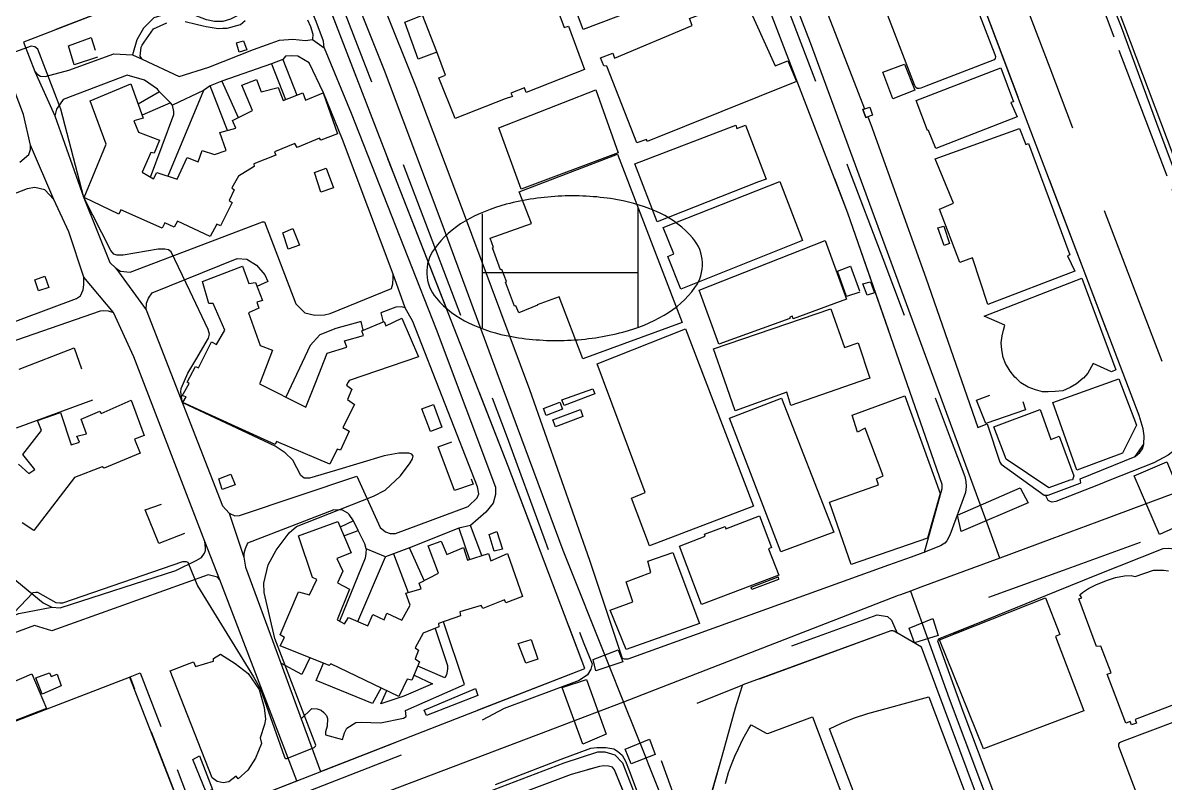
# Model space of a CAD drawing. Header units: millimetres. Extents: x 198785 to 203305, y 542885 to 545889.
# Drawn here: x 202365.8 to 202624.1, y 543657.2 to 543829.1 of the extents above; entities that cross this region are included whole.
import ezdxf

# ---------------------------------------------------------------- set-up
doc = ezdxf.new("R2010")
doc.units = ezdxf.units.MM
for name, pattern in [('HIDDEN_BULD_25K', [28.8, 18.4, -10.4]), ('HIDDEN_IN_25K', [56.5, 36.5, -20]), ('HIDDEN_SIGUNGU_25K', [51.2, 30.4, -3.2, 5.6, -3.2, 5.6, -3.2])]:
    doc.linetypes.add(name, pattern=pattern)
for name, color, linetype in [('A0013114', 253, 'Continuous'), ('A0013117', 253, 'Continuous'), ('A0013118', 253, 'Continuous'), ('A0023214', 253, 'Continuous'), ('A0023217', 253, 'Continuous'), ('A0033324', 253, 'Continuous'), ('A0033327', 253, 'Continuous'), ('A0043325', 253, 'Continuous'), ('B0014111', 253, 'Continuous'), ('B0014115', 253, 'Continuous'), ('B0014116', 253, 'Continuous'), ('B0014511', 253, 'Continuous'), ('C0076117', 253, 'Continuous'), ('C0523121', 253, 'Continuous'), ('F0017111', 253, 'Continuous'), ('G0018113', 253, 'Continuous')]:
    doc.layers.add(name, color=color, linetype=linetype)

# ---------------------------------------------------------------- blocks, each defined once
blk = doc.blocks.new('B0014511')
at = {"layer": 'B0014511'}
blk.add_lwpolyline([(-31.17, -1.27, 0.169014), (-29, -6.77, 0.105159), (-21.57, -12.43, 0.067248), (-11.97, -15.47, 0.053397), (0.67, -16.3, 0.053397), (13.19, -14.44, 0.067248), (22.51, -10.63, 0.105159), (29.45, -4.38, 0.169014), (31.17, 1.27, 0.169014), (29, 6.77, 0.105159), (21.57, 12.43, 0.067248), (11.97, 15.47, 0.053397), (-0.67, 16.3, 0.053397), (-13.19, 14.44, 0.067248), (-22.51, 10.63, 0.105159), (-29.45, 4.38, 0.169014)], format="xyb", close=True, dxfattribs=at)
for points in [[(16.58, 13.62), (16.58, -13.46)], [(-18.64, 12.26), (-18.64, -13.46)], [(-18.64, -0.94), (16.58, -0.94)]]:
    blk.add_lwpolyline(points, dxfattribs=at)

msp = doc.modelspace()

# ---------------------------------------------------------------- linework, layer by layer
at = {"layer": 'A0013114'}
for points in [[(202535.44, 543863.09), (202556.19, 543809.63), (202555.76, 543809.46), (202556.43, 543807.64), (202556.9, 543807.8), (202557.56, 543806.09), (202570.05, 543771.43), (202581.8, 543737.63), (202583.87, 543738.41), (202586.79, 543729.75), (202587.04, 543729.34), (202596.76, 543722.32), (202597.11, 543722.3), (202597.66, 543722.32), (202604.9, 543725), (202605.06, 543725.11), (202604.9, 543726.02), (202617.33, 543731.05), (202618.39, 543731.92), (202618.98, 543732.74), (202619.33, 543733.81), (202619.41, 543735.73), (202619.14, 543737.27), (202618.24, 543740.34), (202593.19, 543806.13), (202558.63, 543897.75)], [(202441.07, 543855.85), (202439.63, 543852.35), (202454.73, 543814.69), (202465.21, 543786.94), (202480.37, 543746.19), (202494, 543707.58), (202501.39, 543685.46), (202501.83, 543685.31), (202502.71, 543685.31), (202561.63, 543706.52), (202566.77, 543708.37), (202569.39, 543709.31), (202569.7, 543709.44), (202573.73, 543723.79), (202573.71, 543724.74), (202552.42, 543786.06), (202525.84, 543855.03), (202514.6, 543882.23)], [(202433.18, 543659.84), (202492.92, 543683.12), (202475.6, 543728.89), (202450.46, 543792.95), (202429.7, 543846.85), (202429.68, 543847.15), (202429.37, 543847.65), (202428.52, 543848.12), (202426.88, 543848.25)], [(202360.69, 543822.32), (202357.64, 543821.18), (202310.68, 543803.61), (202296.99, 543798.3), (202294.82, 543796.45), (202294.21, 543795.49), (202300.84, 543777.43), (202308.92, 543764.5), (202315.07, 543748.38), (202319.88, 543737.34), (202321.93, 543736.83), (202327.36, 543717.55), (202339.22, 543685.73), (202340.47, 543682.53), (202357.01, 543640.82), (202364.32, 543636), (202404.38, 543650.7), (202405.65, 543649.48), (202408.9, 543650.66), (202416.63, 543653.46), (202419.33, 543654.45), (202427.77, 543657.73)], [(202624.79, 543710.24), (202623.65, 543710.18), (202608.99, 543704.36), (202599.46, 543700.5), (202583.36, 543693.99), (202573.59, 543690.04), (202573, 543689.85), (202572.69, 543689.41), (202578.38, 543673.51), (202611.35, 543586.18), (202626.59, 543546.63), (202635.75, 543540.95), (202689.29, 543561.48), (202689.6, 543561.6), (202689.86, 543562.04), (202689.92, 543562.61), (202676.61, 543597.69), (202635.55, 543702.97), (202634.29, 543705.33), (202632.94, 543706.84), (202631.43, 543708.26), (202629, 543709.45), (202626.36, 543710.12), (202624.79, 543710.24)], [(202623.8, 543541.3), (202600.83, 543602.64), (202572.28, 543679.17), (202569.08, 543687.97), (202562.85, 543691.54), (202562.73, 543691.58), (202562.53, 543691.62), (202562.14, 543691.62), (202528.65, 543679.4), (202528.43, 543678.96), (202526.92, 543674.14), (202523.87, 543663.23)], [(202499.15, 543660.82), (202498.26, 543661.06), (202497.23, 543661.1), (202496.24, 543661), (202489.82, 543659.16), (202477.78, 543654.65)]]:
    msp.add_lwpolyline(points, dxfattribs=at)
at = {"layer": 'A0013117'}
for points in [[(202426.88, 543848.25), (202367.56, 543825.33), (202365.96, 543824.71)], [(202523.87, 543663.23), (202519.53, 543647.7), (202519.45, 543647.16), (202519.43, 543646.33), (202519.57, 543645.57), (202524.38, 543630.63), (202530.02, 543615.38), (202541.2, 543584.29), (202547.28, 543567.81), (202550.21, 543559.88), (202553.89, 543549.92), (202565.73, 543519.83), (202566.48, 543519.31), (202572.11, 543517.68), (202572.49, 543517.68), (202605.69, 543530.34), (202622.25, 543537.12), (202623.8, 543541.3)], [(202618.75, 543349.55), (202609.17, 543375.21), (202592.65, 543417.87), (202578.33, 543455.4), (202562.51, 543496.76), (202562.2, 543496.88), (202559.72, 543503.68), (202559.77, 543503.9), (202559.75, 543504.28), (202555.94, 543514.69), (202548.42, 543535.2), (202542.33, 543551.12), (202541.9, 543551.84), (202536.43, 543565.39), (202536.43, 543565.72), (202525.99, 543591.58), (202516.76, 543616.8), (202507.46, 543640.3), (202507.17, 543640.51), (202504.69, 543647.81), (202499.62, 543660.25), (202499.15, 543660.82)]]:
    msp.add_lwpolyline(points, dxfattribs=at)
at = {"layer": 'A0013118'}
for points in [[(202433.94, 543823.44), (202433.81, 543824.93), (202432.13, 543829.39), (202430.59, 543833.13), (202428.07, 543835.57), (202424.95, 543836.91), (202422.46, 543837.03), (202420.46, 543836.77), (202418.87, 543835.99), (202417.05, 543833.86), (202414.78, 543830.9), (202412.76, 543829.86), (202411.04, 543829.35), (202409.2, 543829.34), (202407.36, 543829.77), (202403.82, 543831.09), (202400.87, 543831.55), (202398.15, 543830.99), (202395.48, 543830.21), (202393.1, 543827.85), (202391.64, 543825.24), (202390.65, 543821.84)], [(202392.79, 543820.83), (202392.38, 543821.5), (202392.59, 543823.58), (202392.83, 543824.04), (202393.24, 543824.68), (202395.41, 543827.74), (202398.38, 543829.08)], [(202402.56, 543829.36), (202405.01, 543828.78), (202406.65, 543828.42), (202407.26, 543828.22), (202410.02, 543827.81), (202411.04, 543827.84), (202412.02, 543827.85), (202415.05, 543828.66), (202416.09, 543829.57)], [(202430.21, 543829.75), (202430.87, 543828.26), (202431.43, 543826.52), (202431.3, 543825.33)], [(202368.53, 543818.07), (202368.97, 543817.56), (202369.83, 543816.98), (202370.88, 543816.9), (202376.25, 543818.38), (202386.38, 543822.03), (202390.65, 543821.84), (202392.79, 543820.83), (202401.2, 543816.91), (202407.92, 543819.03), (202418.03, 543823.03), (202423.86, 543825.18), (202426.91, 543825.4), (202429.76, 543825.05), (202431.3, 543825.33), (202433.94, 543823.44), (202440.1, 543808.67), (202459.33, 543759.79), (202472.72, 543724.1), (202472.68, 543722.43), (202472.17, 543720.53), (202470.56, 543718.49), (202467.09, 543715.47), (202464.45, 543714.82), (202453.29, 543710.39), (202449.62, 543709.06), (202447.87, 543708.36), (202443.44, 543710.15), (202443.15, 543711.32), (202441.65, 543714.31), (202440.63, 543716.49), (202439.59, 543717.96), (202439.32, 543718.23), (202438.15, 543718.89), (202436.14, 543719), (202416.61, 543711.43), (202416.11, 543710.17), (202415.84, 543709.1), (202415.83, 543708.3)], [(202427.77, 543657.73), (202410.36, 543703.17), (202407, 543711.84), (202390.9, 543753.55), (202386.33, 543763.57), (202379.61, 543771.58), (202376.26, 543781.85), (202372.87, 543789.15), (202367.57, 543801.44), (202365.99, 543808.38), (202360.69, 543822.32)], [(202365.96, 543824.71), (202368.53, 543818.07), (202373.1, 543808.02), (202379.63, 543789.52), (202385.51, 543774.92), (202386.9, 543773.58), (202393.74, 543764.2), (202410.96, 543719.89), (202412.51, 543718.23), (202415.83, 543708.3), (202416.2, 543706.03), (202423.36, 543686.62), (202424.19, 543684.35), (202428.81, 543671.76), (202433.18, 543659.84)], [(202412.51, 543718.23), (202413.78, 543717.66), (202414.85, 543717.74), (202441.34, 543726.57), (202446.61, 543714.97), (202447.81, 543714.02), (202448.87, 543713.63), (202450.13, 543713.62), (202466.52, 543719.73), (202468.6, 543721.68), (202468.94, 543722.63), (202468.61, 543724.2), (202453.99, 543761.52), (202452.29, 543764.64), (202449.54, 543772.27), (202438.13, 543802.69), (202433.85, 543813.26), (202430.61, 543820.01), (202428.02, 543821.51), (202426.57, 543821.6), (202425.24, 543821.52), (202424.64, 543820.74), (202422.1, 543819.81), (202410.81, 543815.87), (202408.17, 543814.79), (202406.7, 543813.79), (202399.68, 543810.48), (202399.24, 543810.95), (202396.76, 543813.48), (202396.29, 543814.05), (202393.32, 543816.11), (202389.42, 543817.23), (202374.95, 543811.74), (202373.42, 543809.53), (202373.1, 543808.02)], [(202422.1, 543819.81), (202425.24, 543811.71)], [(202424.64, 543820.74), (202427.76, 543812.68)], [(202412.14, 543804.74), (202408.17, 543814.79)], [(202410.81, 543815.87), (202414.54, 543807.64)], [(202396.76, 543813.48), (202391.9, 543810.71)], [(202406.7, 543813.79), (202398.65, 543794.4)], [(202399.24, 543810.95), (202392.8, 543808.19)], [(202394.69, 543794.19), (202399.99, 543808.33), (202400.01, 543808.99), (202399.68, 543810.48)], [(202365.13, 543797.55), (202367.19, 543799.32), (202367.58, 543800.44), (202367.57, 543801.44)], [(202372.87, 543789.15), (202370.78, 543791.3), (202368.58, 543791.83), (202366.78, 543791.57), (202357.01, 543787.77)], [(202386.9, 543773.58), (202387.95, 543772.9), (202390.12, 543772.72), (202420.03, 543784.12), (202420.48, 543784.11), (202427.55, 543765.58), (202429.59, 543763.49), (202431.83, 543763), (202434.03, 543763.07), (202435.36, 543763.38), (202449.21, 543769), (202449.5, 543770.08), (202449.55, 543771.43), (202449.54, 543772.27)], [(202393.74, 543764.2), (202393.79, 543765.67), (202394.25, 543766.84), (202395.05, 543768.01), (202414.28, 543775.83), (202416.52, 543775.61), (202418.64, 543774.28), (202420.58, 543772.07), (202421.2, 543770.58), (202418.78, 543769.43)], [(202359.15, 543759.73), (202377.94, 543766.77), (202378.88, 543767.33), (202379.48, 543768.71), (202379.64, 543769.88), (202379.61, 543771.58)], [(202359.01, 543755.49), (202383.37, 543764), (202384.09, 543764.03), (202385.1, 543763.99), (202386.33, 543763.57)], [(202452.29, 543764.64), (202451.37, 543764.86), (202450.16, 543764.83), (202446.78, 543763.5), (202447.28, 543761.42)], [(202442.81, 543759.61), (202442.34, 543761.59), (202436.62, 543759.99), (202432.99, 543758.53), (202430.82, 543756.14), (202425.3, 543744.43)], [(202440.63, 543716.49), (202437.62, 543715.07)], [(202438.44, 543713.14), (202441.65, 543714.31)], [(202464.45, 543714.82), (202466.8, 543707.76)], [(202469.65, 543708.66), (202467.09, 543715.47)], [(202339.22, 543685.73), (202346.94, 543688.16), (202353.33, 543691.29), (202364.93, 543695.53), (202372.36, 543696.95), (202374.28, 543696.86), (202400.43, 543705.3), (202405.03, 543707.56), (202406.26, 543708.24), (202406.91, 543709.19), (202407.16, 543709.82), (202407.16, 543710.43), (202407, 543711.84)], [(202443.44, 543710.15), (202443.43, 543709.15), (202443.26, 543708.05), (202437.45, 543693.84)], [(202449.62, 543709.06), (202452.95, 543700.31)], [(202456.56, 543703), (202453.29, 543710.39)], [(202360.58, 543706), (202370.47, 543697.94), (202372.36, 543696.95)], [(202441.57, 543693.75), (202447.87, 543708.36)], [(202410.36, 543703.17), (202409.82, 543703.79), (202407.75, 543704.3), (202372.39, 543691.63), (202368.45, 543692.82), (202340.47, 543682.53)], [(202428.81, 543671.76), (202431.21, 543674.09), (202432.42, 543674), (202433.3, 543673.67), (202433.91, 543673.21), (202434.48, 543672.52), (202434.73, 543671.83), (202434.66, 543670.12), (202434.29, 543668.8), (202434.27, 543668.12), (202438.12, 543667.1), (202438.55, 543668.55), (202439.08, 543669.66), (202441.12, 543670.89), (202442.34, 543671.02), (202446.73, 543670.84), (202451.89, 543671.91), (202452.53, 543672.26), (202452.33, 543673.63), (202465.74, 543679.51), (202460.95, 543693.69)], [(202459.11, 543692.19), (202461.85, 543683.83), (202461.89, 543682.97), (202461.64, 543681.7), (202461.27, 543681.02), (202455.16, 543683.65)], [(202430.75, 543685.55), (202428.89, 543681.74), (202424.19, 543684.35)], [(202446.84, 543678.75), (202444.91, 543675.2), (202432.19, 543680.4), (202433.84, 543684.3)], [(202454.31, 543681.64), (202458.49, 543679.66), (202452, 543676.86), (202446.77, 543675.11), (202448.12, 543678.14)]]:
    msp.add_lwpolyline(points, dxfattribs=at)
at = {"layer": 'A0023214'}
for points in [[(202586.76, 543708.09), (202583.86, 543715.96), (202543.93, 543824.57), (202530.64, 543859.06), (202521.47, 543882.64), (202520.51, 543884.68), (202517.76, 543890.54), (202516.21, 543894.78), (202515.7, 543896.18), (202499.76, 543939.83), (202489.22, 543967.56), (202485.37, 543977.68), (202482.72, 543984.55), (202470.99, 544015.65), (202450.84, 544067.58), (202448.01, 544074.85)], [(202362.44, 544039.74), (202366.18, 544030.04), (202386.23, 543978.12), (202390.54, 543967.04), (202398.18, 543947.41), (202417.04, 543898.97), (202420.39, 543883.06), (202428.84, 543863.79), (202431.62, 543857.46), (202433.98, 543852.06), (202434.92, 543849.93), (202447.51, 543818.36), (202451.79, 543807.13), (202460.58, 543783.68), (202472.99, 543749.99), (202476.62, 543740.29), (202487.91, 543709.89), (202498.11, 543684.39), (202501.66, 543675.53)], [(202651.37, 543732.01), (202645.73, 543746.93), (202590.97, 543891.89), (202583.69, 543910.3), (202582.15, 543914.17)], [(202651.37, 543732.01), (202624.06, 543721.9), (202608.68, 543716.2), (202598.48, 543712.43), (202586.76, 543708.09)], [(202586.76, 543708.09), (202574.81, 543703.66), (202568.92, 543701.48), (202566.59, 543700.62)], [(202566.59, 543700.62), (202564.33, 543699.79), (202563.8, 543699.59), (202508.82, 543678.3), (202501.66, 543675.53)], [(202566.59, 543700.62), (202570.88, 543688.69), (202575.33, 543676.34), (202625.14, 543543.86), (202628.97, 543535.48), (202631.35, 543536.17), (202633.83, 543536.89), (202660.98, 543547.12), (202690.52, 543558.26), (202713.79, 543567.04)], [(202501.66, 543675.53), (202495.69, 543673.22), (202492.95, 543672.16), (202484.6, 543669.03), (202436.68, 543650.85), (202434.21, 543649.91), (202431.29, 543648.8), (202420.04, 543644.53), (202416.3, 543643.11), (202412.56, 543641.69), (202412.53, 543641.68), (202398.64, 543635.85), (202374.5, 543626.66), (202367.58, 543624.26), (202365.41, 543623.51), (202350.92, 543618.48)]]:
    msp.add_lwpolyline(points, dxfattribs=at)
at = {"layer": 'A0023217'}
msp.add_lwpolyline([(202501.66, 543675.53), (202506.75, 543662.79), (202507.22, 543661.61), (202513.62, 543645.61), (202525.74, 543610.66), (202531.72, 543595.01), (202537.88, 543578.9), (202542.73, 543566.03), (202544.19, 543562.14), (202545.7, 543558.13), (202551.95, 543541.56), (202560.75, 543519.29), (202561.33, 543517.52), (202561.75, 543516.27), (202563.73, 543510.31)], dxfattribs=at)
at = {"layer": 'A0033324', "linetype": 'HIDDEN_IN_25K', "flags": 128}
for points in [[(202599.42, 543720.9), (202598.62, 543720.74), (202598.11, 543720.84), (202597.7, 543721.06), (202597.11, 543722.3), (202597.66, 543722.32), (202604.9, 543725), (202605.06, 543725.11), (202604.9, 543726.02), (202617.33, 543731.05), (202619.33, 543733.81), (202619.41, 543735.73), (202619.14, 543737.27), (202618.24, 543740.34), (202593.19, 543806.13), (202567.27, 543874.85), (202558.63, 543897.75), (202558.04, 543899.01), (202557.37, 543899.48), (202562.39, 543901.47), (202563.02, 543901.72), (202564.32, 543901.82), (202564.94, 543901.82), (202565.58, 543901.71), (202566.26, 543901.41), (202566.81, 543900.92), (202567.35, 543900.06), (202577.95, 543871.33), (202594.01, 543829.52), (202598.07, 543818.87), (202618.23, 543765.96), (202628.12, 543740.52), (202628.33, 543739.08), (202628.33, 543738.37), (202628.26, 543737.57), (202627.86, 543735.38), (202627.06, 543733.5), (202626.15, 543732.43), (202624.81, 543731.32), (202621.6, 543729.58), (202611.63, 543725.67), (202609.04, 543724.66), (202599.42, 543720.9)], [(202573.35, 543710.87), (202569.7, 543709.44), (202573.73, 543723.79), (202573.71, 543724.74), (202552.42, 543786.06), (202525.84, 543855.03), (202514.6, 543882.23), (202518.18, 543880.61), (202519.86, 543879.45), (202521, 543878.04), (202535.9, 543839.95), (202552.57, 543796.15), (202560.31, 543775.79), (202575.52, 543735.29), (202578.87, 543726.53), (202579.04, 543725.42), (202579.14, 543724.27), (202578.97, 543722.91), (202575.47, 543713.29), (202574.79, 543712.01), (202574.31, 543711.43), (202573.96, 543711.25), (202573.35, 543710.87)], [(202431.28, 543849.69), (202432.08, 543848.18), (202432.79, 543846.49), (202445.17, 543814.55), (202455.67, 543786.96), (202465.86, 543760.23), (202475.13, 543735.94), (202483.61, 543712.76), (202492.7, 543688.79), (202494.59, 543684.17), (202494.3, 543682.94), (202493.55, 543681.72), (202491.67, 543680.39), (202474.67, 543674.09), (202463.5, 543668.26), (202432.26, 543656.1), (202392.89, 543641.09), (202390.3, 543641.46), (202365.76, 543633.31), (202364.52, 543632.97), (202362.8, 543632.91), (202360.28, 543633.22), (202357.55, 543634.45), (202354.54, 543637.32), (202348.51, 543652.8), (202335.57, 543687.55), (202325.31, 543715.49), (202325.3, 543717.16), (202325.94, 543718.84), (202328.35, 543720.68), (202350.45, 543728.94), (202353.37, 543725.64), (202341.95, 543722.45), (202337.41, 543720.95), (202329.56, 543718.64), (202327.36, 543717.55), (202339.22, 543685.73), (202340.47, 543682.53), (202357.01, 543640.82), (202364.32, 543636), (202404.38, 543650.7), (202405.65, 543649.48), (202419.33, 543654.45), (202492.92, 543683.12), (202475.61, 543728.86), (202475.6, 543728.89), (202450.46, 543792.95), (202429.7, 543846.85), (202429.68, 543847.15), (202429.37, 543847.65), (202428.52, 543848.12), (202426.88, 543848.25), (202365.96, 543824.71), (202360.69, 543822.32), (202310.68, 543803.61), (202296.99, 543798.3), (202294.82, 543796.45), (202294.21, 543795.49), (202300.84, 543777.43), (202308.92, 543764.5), (202315.07, 543748.38), (202319.88, 543737.34), (202321.93, 543736.83), (202320.78, 543739.88), (202336.22, 543744.89), (202338.35, 543739.11), (202323.19, 543733.31), (202321.27, 543733.47), (202320.29, 543733.57), (202319.03, 543733.98), (202318.02, 543734.79), (202316.86, 543737.01), (202307.08, 543763.13), (202297.25, 543778.93), (202291.01, 543795.39), (202291.22, 543796.55), (202291.64, 543797.6), (202292.39, 543798.65), (202305.44, 543804), (202391.53, 543836.99), (202428.27, 543851.39), (202428.86, 543851.35), (202429.99, 543850.9), (202431.28, 543849.69)], [(202639.31, 543710.73), (202666.73, 543638.96), (202682.64, 543597.33), (202692.96, 543569.67), (202693.12, 543569.11), (202693.05, 543568.42), (202692.96, 543567.94), (202689.92, 543562.61), (202676.61, 543597.69), (202635.55, 543702.97), (202634.29, 543705.33), (202632.94, 543706.84), (202631.43, 543708.26), (202629, 543709.45), (202626.36, 543710.12), (202624.79, 543710.24), (202623.65, 543710.18), (202608.99, 543704.36), (202599.46, 543700.5), (202583.36, 543693.99), (202573.59, 543690.04), (202573, 543689.85), (202572.69, 543689.41), (202573.21, 543691.63), (202574.46, 543693.64), (202575.94, 543695.16), (202578.68, 543697.23), (202585.1, 543699.55), (202601.12, 543705.34), (202618.57, 543711.64), (202630.12, 543715.81), (202631.64, 543715.99), (202633.21, 543715.95), (202633.52, 543715.95), (202634.18, 543715.92), (202634.91, 543715.8), (202636.17, 543715.04), (202637.64, 543713.53), (202639.31, 543710.73)], [(202562.24, 543694.06), (202563.57, 543691.13), (202562.85, 543691.54), (202562.73, 543691.58), (202562.53, 543691.62), (202562.14, 543691.62), (202528.84, 543679.47), (202528.2, 543682.68), (202528.66, 543683.43), (202530.18, 543684.75), (202544.9, 543690.12), (202559.05, 543695.28), (202561.33, 543694.9), (202562.24, 543694.06)], [(202519.57, 543645.57), (202522.18, 543637.46), (202521.14, 543638.01), (202520.99, 543638.14), (202520.73, 543638.29), (202520.01, 543638.95), (202519.67, 543639.29), (202518.78, 543640.91), (202513.48, 543653.31), (202509.68, 543663.74), (202508.74, 543666.33), (202507.92, 543669.07), (202507.95, 543669.57), (202508.02, 543669.94), (202508.15, 543670.48), (202508.44, 543670.92), (202508.73, 543671.27), (202509, 543671.53), (202513.7, 543673.41), (202528.65, 543679.4), (202528.43, 543678.96), (202526.92, 543674.14), (202523.87, 543663.23), (202519.53, 543647.7), (202519.45, 543647.16), (202519.43, 543646.33), (202519.57, 543645.57)], [(202502.11, 543662.2), (202502.92, 543660.05), (202506.29, 543651.12), (202506.33, 543650.66), (202506.38, 543650.14), (202506.21, 543648.94), (202505.83, 543648.53), (202504.8, 543647.47), (202504.69, 543647.81), (202499.62, 543660.25), (202499.15, 543660.82), (202498.26, 543661.06), (202497.23, 543661.1), (202496.24, 543661), (202489.82, 543659.16), (202477.78, 543654.65), (202474.89, 543653.33), (202474.68, 543653.29), (202461.22, 543648.15), (202454.86, 543645.36), (202449.73, 543641.87), (202444.13, 543638.58), (202441.86, 543637.57), (202436.61, 543635.25), (202435, 543634.54), (202427.44, 543631.93), (202427.06, 543631.96), (202426.46, 543631.85), (202424.42, 543631.47), (202423.42, 543631.01), (202424.6, 543633.96), (202424.88, 543634.38), (202425.3, 543634.65), (202443.7, 543642.06), (202444.3, 543642.28), (202445.77, 543642.82), (202446.99, 543643.7), (202454.53, 543649.13), (202454.92, 543649.48), (202470.52, 543656.08), (202484.27, 543661.33), (202487.59, 543662.6), (202494.29, 543665.11), (202495.6, 543665.29), (202497.65, 543665.27), (202499.45, 543664.94), (202500.3, 543664.41), (202501.37, 543663.56), (202502.11, 543662.2)]]:
    msp.add_lwpolyline(points, dxfattribs=at)
at = {"layer": 'A0033327'}
msp.add_lwpolyline([(202506.29, 543649.51), (202501.48, 543661.71), (202501.37, 543661.85), (202499.79, 543663.57), (202497.55, 543664.22), (202495.76, 543664.22), (202488.15, 543661.74), (202472.33, 543655.72), (202471.61, 543655.39), (202471.56, 543655.38), (202456.49, 543649.15), (202454.61, 543648.18), (202446.76, 543642.58), (202443.8, 543641.19), (202443.24, 543640.93), (202441.93, 543640.35), (202427.73, 543634.62), (202424.4, 543633.48)], dxfattribs=at)
at = {"layer": 'A0043325'}
for points in [[(202630, 543716.65), (202622.84, 543713.4), (202617.1, 543726.7), (202624.55, 543729.87), (202630, 543716.65)], [(202593.15, 543720.54), (202578.01, 543714.09), (202577.21, 543717.78), (202591.36, 543723.96), (202593.15, 543720.54)], [(202572.85, 543690.59), (202567.47, 543688.92), (202566.25, 543692.24), (202571.62, 543694.39), (202572.85, 543690.59)], [(202501.48, 543684.63), (202495.37, 543682.63), (202494.79, 543685.17), (202500.42, 543687.32), (202501.48, 543684.63)], [(202497.73, 543668.27), (202492.5, 543666.02), (202487.8, 543678.85), (202493.29, 543680.6), (202497.73, 543668.27)], [(202508.85, 543663.68), (202503.36, 543661.54), (202502.06, 543664.9), (202507.57, 543667.18), (202508.85, 543663.68)]]:
    msp.add_lwpolyline(points, dxfattribs=at)
at = {"layer": 'B0014111'}
for points in [[(202458.93, 543857), (202459.77, 543856.26), (202462.72, 543857.38), (202462.7, 543858.33), (202476.19, 543863.31), (202479.96, 543853.61), (202478.85, 543853.22), (202488.23, 543828.04), (202489.24, 543828.31), (202492.86, 543818.48), (202479.67, 543813.33), (202479.28, 543814.34), (202476.22, 543813.19), (202476.53, 543812.41), (202474.93, 543811.89), (202463.61, 543807.46), (202459.92, 543816.62), (202461.43, 543817.25), (202459.42, 543822.49), (202456.23, 543830.78), (202451.61, 543842.79), (202449.49, 543842.11), (202445.94, 543851.92), (202458.93, 543857)], [(202510.72, 543834.5), (202492.55, 543827.58), (202484, 543850.2), (202502.15, 543857.08), (202510.72, 543834.5)], [(202568.91, 543814.3), (202568.48, 543814.19), (202568.06, 543814.24), (202567.77, 543814.47), (202567.44, 543815.07), (202560.31, 543833.64), (202560.28, 543834.05), (202560.36, 543834.42), (202560.74, 543834.8), (202577.1, 543841.16), (202577.79, 543841.29), (202578.12, 543841.2), (202578.35, 543840.89), (202585.66, 543821.9), (202585.77, 543821.42), (202585.7, 543820.98), (202585.48, 543820.67), (202569.99, 543814.74), (202568.91, 543814.3)], [(202567.51, 543813.81), (202562.59, 543811.91), (202560.28, 543817.91), (202565.17, 543819.69), (202567.51, 543813.81)], [(202590.64, 543807.83), (202572.27, 543800.68), (202570.64, 543804.75), (202570.38, 543804.75), (202567.83, 543811.53), (202586.98, 543818.9), (202589.83, 543811.24), (202589.26, 543811.07), (202590.64, 543807.83)], [(202500.49, 543799.68), (202478.55, 543791.43), (202473.5, 543805.33), (202495.42, 543813.89), (202500.49, 543799.68)], [(202529.27, 543805.96), (202533.94, 543793.75), (202532.18, 543793.11), (202509.26, 543784.05), (202504.22, 543797.17), (202527.06, 543805.92), (202527.31, 543805.19), (202529.27, 543805.96)], [(202591.23, 543805.21), (202592.66, 543801.54), (202593.25, 543801.77), (202602.61, 543776.65), (202602.06, 543776.37), (202603.69, 543772.92), (202584.05, 543765.37), (202580.56, 543775.92), (202577.71, 543774.91), (202573.15, 543786.98), (202576.27, 543788.32), (202572.15, 543798.32), (202591.23, 543805.21)], [(202500.34, 543799.38), (202514.93, 543761.36), (202492.49, 543753.14), (202487.09, 543767.12), (202482.12, 543765.34), (202482.2, 543765.24), (202478.01, 543763.51), (202477.33, 543765.13), (202477.03, 543765.05), (202474.96, 543770.47), (202475.23, 543770.63), (202474.15, 543773.29), (202473.85, 543773.23), (202472.03, 543778.2), (202472.28, 543778.27), (202471.49, 543780.4), (202480.82, 543783.73), (202478.08, 543790.86), (202500.34, 543799.38)], [(202542.17, 543779.87), (202514.63, 543768.88), (202511.7, 543776.27), (202513.05, 543776.83), (202510.64, 543782.8), (202537.02, 543793.23), (202542.17, 543779.87)], [(202552.09, 543766.57), (202540.03, 543762.18), (202539.85, 543762.73), (202539.29, 543762.52), (202539.29, 543762.22), (202523.22, 543756.43), (202518.78, 543768.64), (202547.23, 543779.86), (202552.09, 543766.57)], [(202605.31, 543771.37), (202612.96, 543750.63), (202612.01, 543750.15), (202607.87, 543752.03), (202606.63, 543749.85), (202605.64, 543748.76), (202605.63, 543748.75), (202604.12, 543747.44), (202602.66, 543746.63), (202600.99, 543745.92), (202599.27, 543745.74), (202597.69, 543745.65), (202596.43, 543745.69), (202594.84, 543746.09), (202593.14, 543746.75), (202591.53, 543747.7), (202590.49, 543748.68), (202590.14, 543749), (202589.08, 543750.34), (202588.05, 543752.04), (202587.52, 543753.42), (202587.19, 543755.12), (202587.08, 543756.72), (202587.29, 543758.3), (202587.61, 543759.58), (202587.91, 543760.76), (202583.25, 543762.73), (202605.31, 543771.37)], [(202548.56, 543764.45), (202551.66, 543755.66), (202554.76, 543756.73), (202557.38, 543748.76), (202556.63, 543748.5), (202539.52, 543742.54), (202538.58, 543745.55), (202526.93, 543741.35), (202524.48, 543748.33), (202522, 543755.37), (202548.56, 543764.45)], [(202531.02, 543719.8), (202507.54, 543710.87), (202503.49, 543721.64), (202506.57, 543722.87), (202497.13, 543748.18), (202495.69, 543752.02), (202515.68, 543759.87), (202520.11, 543748.3), (202531.02, 543719.8)], [(202614.46, 543731.79), (202604.19, 543727.96), (202598.74, 543743.21), (202613.7, 543748.56), (202617.69, 543738.13), (202614.46, 543731.79)], [(202549.23, 543713.91), (202537.21, 543709.46), (202525.62, 543739.72), (202537.41, 543744.22), (202549.23, 543713.91)], [(202565.25, 543744.75), (202573.24, 543722.65), (202570.37, 543712.59), (202553.14, 543706.61), (202548.27, 543720.69), (202559.32, 543724.65), (202558.85, 543725.96), (202560.36, 543726.65), (202556.28, 543737.43), (202554.58, 543736.52), (202553.37, 543740.42), (202565.25, 543744.75)], [(202595.91, 543741.67), (202598.31, 543734.87), (202600.17, 543735.62), (202603.51, 543726.65), (202603.19, 543725.73), (202602.58, 543725.72), (202597.87, 543723.95), (202588.17, 543730.44), (202585.43, 543737.73), (202595.91, 543741.67)], [(202532.41, 543717.66), (202535.14, 543710.48), (202534.44, 543710.2), (202536.81, 543704.22), (202519.31, 543697.61), (202514.34, 543710.78), (202520.14, 543713.01), (202519.96, 543713.47), (202524.62, 543715.25), (202524.79, 543714.7), (202532.41, 543717.66)], [(202518.87, 543693.29), (202502.26, 543687.4), (202498.64, 543696.31), (202503.74, 543698.18), (202502.26, 543702.71), (202507.83, 543704.79), (202507.17, 543707.37), (202512.83, 543709.32), (202518.87, 543693.29)], [(202630.18, 543676.52), (202617.34, 543671.58), (202617.65, 543670.8), (202616.5, 543670.36), (202616.2, 543671.13), (202615.26, 543670.79), (202611.04, 543681.82), (202611.95, 543682.16), (202609.56, 543688.19), (202608.63, 543688.09), (202604.59, 543698.86), (202605.33, 543699.12), (202604.87, 543699.74), (202605.42, 543700.31), (202606.84, 543701.2), (202608.44, 543702.07), (202610.88, 543703.04), (202612.9, 543703.68), (202614.93, 543704.06), (202616.49, 543704.16), (202617.33, 543703.94), (202621.48, 543705.34), (202623.8, 543705.36), (202624.86, 543705.17)], [(202605.78, 543673.57), (202583.05, 543664.99), (202573.11, 543689.58), (202597.11, 543699.1), (202600.35, 543690.77), (202599.33, 543690.34), (202605.78, 543673.57)], [(202413.85, 543684.25), (202416.81, 543681.99), (202419.24, 543678.36), (202420.44, 543674.34), (202420.7, 543671.68), (202420.49, 543670.5), (202419.49, 543667.44), (202419.82, 543666.18), (202418.46, 543662.87), (202416.7, 543660.17), (202414.53, 543658.18), (202414.08, 543658.77), (202412.45, 543657.47), (202411.1, 543657.28), (202409.78, 543657.57), (202408.68, 543658.39), (202399.14, 543682.58), (202404.45, 543684.64), (202404.88, 543683.54), (202408.92, 543684.77), (202408.92, 543685.41), (202410.52, 543686.34), (202413.85, 543684.25)], [(202400.74, 543653.53), (202381.59, 543645.95), (202366.77, 543651.37), (202357.61, 543647.95), (202350.52, 543666.05), (202389.93, 543681.16), (202400.74, 543653.53)], [(202593.51, 543616.19), (202571.78, 543607.87), (202548.23, 543669.45), (202550.95, 543670.75), (202553.91, 543671.95), (202556.94, 543672.94), (202570.7, 543676.71), (202593.51, 543616.19)], [(202622.04, 543645.19), (202621.62, 543645.16), (202621.38, 543645.24), (202613.69, 543665.49), (202613.69, 543665.99), (202613.86, 543666.37), (202614.33, 543666.65), (202639.96, 543676.3), (202640.48, 543676.44), (202640.84, 543676.4), (202641.28, 543676.22), (202641.43, 543675.69), (202648.72, 543656.33), (202648.79, 543655.9), (202648.66, 543655.53), (202648.41, 543655.2), (202647.9, 543654.88), (202622.46, 543645.3), (202622.04, 543645.19)], [(202524.69, 543657.15), (202525.39, 543659.6), (202526.07, 543661.43), (202526.82, 543663.27), (202527.65, 543665.06), (202528.68, 543667.18), (202529.98, 543669.54), (202530.56, 543670.41), (202533.92, 543668.5), (202534.3, 543668.43), (202544.37, 543672.21)], [(202544.37, 543672.21), (202551.26, 543654.05)]]:
    msp.add_lwpolyline(points, dxfattribs=at)
at = {"layer": 'B0014115'}
for points in [[(202529.01, 543834.68), (202535.95, 543819.36), (202538.79, 543820.51), (202540.79, 543815.84), (202507.03, 543802.22), (202506.83, 543802.67), (202504.71, 543801.92), (202497.88, 543819.26), (202497.19, 543819.34), (202496.49, 543821.17), (202499.21, 543822.22), (202499.61, 543821.11), (202517.18, 543828.47), (202516.62, 543830.02), (202520.45, 543831.51), (202520.31, 543832.05), (202524.76, 543833.76), (202525.02, 543833.27), (202529.01, 543834.68)], [(202418.69, 543816.25), (202419.75, 543813.48), (202423.55, 543814.43), (202424.68, 543811.49), (202429.14, 543813.21), (202429.72, 543811.6), (202433.77, 543813.24), (202436.97, 543803.96), (202433.23, 543802.53), (202432.95, 543803.03), (202427.87, 543800.91), (202427.32, 543801.78), (202422.71, 543799.89), (202423.05, 543799.12), (202418.08, 543797.16), (202418.13, 543796.58), (202414.58, 543794.43), (202413.12, 543791.78), (202413.66, 543791.33), (202412.49, 543788.87), (202413.17, 543788.44), (202410.56, 543783.15), (202409.7, 543783.52), (202408.23, 543780.78), (202400.79, 543784.2), (202400.03, 543782.85), (202397.95, 543783.89), (202397.36, 543782.63), (202388.02, 543786.79), (202387.55, 543785.84), (202379.71, 543789.59), (202384.69, 543801.64), (202381.08, 543811.45), (202390.28, 543815.26), (202393.04, 543807.5), (202390.96, 543806.89), (202392.02, 543804.38), (202396.76, 543802.51), (202395.53, 543799.61), (202394.79, 543799.76), (202392.84, 543795.29), (202395.38, 543793.78), (202396.12, 543795.25), (202400.7, 543793.72), (202402.96, 543798.61), (202405.47, 543797.63), (202406.39, 543800.19), (202409.14, 543799.27), (202411.83, 543800.23), (202410.39, 543804.25), (202414, 543805.26), (202413.22, 543806.99), (202417.79, 543809.25), (202415.34, 543814.99), (202418.69, 543816.25)], [(202415.52, 543774.08), (202416.95, 543770.11), (202418.41, 543770.37), (202420.01, 543766.31), (202418.73, 543765.95), (202419.23, 543764.59), (202416.87, 543763.53), (202419.51, 543756.14), (202422.32, 543755.06), (202419.48, 543747.77), (202419.35, 543747.43), (202429.82, 543742.16), (202432.06, 543747.84), (202434.65, 543754.36), (202439.11, 543755.72), (202438.58, 543757.16), (202442.88, 543758.4), (202442.47, 543759.47), (202447.51, 543761.52), (202447.91, 543760.61), (202451.55, 543762.28), (202455.27, 543753.56), (202439.61, 543748.2), (202439.43, 543747.87), (202439.03, 543747.14), (202440.24, 543746.26), (202439.22, 543743.93), (202440.86, 543742.8), (202438.19, 543737.56), (202439.61, 543736.78), (202437.63, 543732.45), (202436.88, 543732.73), (202435.24, 543729.33), (202423.22, 543734.46), (202422.88, 543733.79), (202402.02, 543743.26), (202402.76, 543744.53), (202401.9, 543744.79), (202403.48, 543747.57), (202403.25, 543747.68), (202402.99, 543747.81), (202404.86, 543751.38), (202405.54, 543751.09), (202408.51, 543756.95), (202409.63, 543756.33), (202411.49, 543759.6), (202408.85, 543765.66), (202407.88, 543765.6), (202406.43, 543770.58), (202415.52, 543774.08)], [(202364.87, 543729.34), (202367.21, 543727.22), (202368.54, 543728.12), (202365.85, 543731.51), (202370.05, 543736.93), (202369.16, 543739.17), (202374.37, 543740.95), (202376.76, 543733.67), (202378.64, 543734.25), (202378.02, 543735.61), (202380.22, 543736.13), (202379, 543739.45), (202383.24, 543741.32), (202383.58, 543740.79), (202390.34, 543743.76)], [(202390.34, 543743.76), (202393.3, 543735.77), (202391.06, 543734.95), (202392.35, 543731.79), (202384.25, 543728.44), (202383.78, 543728.68), (202377.49, 543726.27), (202368.31, 543714.31), (202365.71, 543716.04)], [(202439.74, 543701.08), (202436.93, 543694.14), (202438.55, 543693.21), (202439.48, 543694.66), (202443.86, 543692.76), (202445, 543695.36), (202447.53, 543694.12), (202448.15, 543695.61), (202451.55, 543694.05), (202453.39, 543697.47), (202452.42, 543700.17), (202455.89, 543701.14), (202455.43, 543702.44), (202459.83, 543704.64), (202457.47, 543710.86), (202460.44, 543711.93), (202461.69, 543708.9), (202465.51, 543710.48), (202466.36, 543707.62), (202471.14, 543709.14), (202471.66, 543707.48), (202475.44, 543709.09), (202478.83, 543699.37), (202475.05, 543697.94), (202474.73, 543698.63), (202469.87, 543696.69), (202469.51, 543697.39), (202464.67, 543695.91), (202464.83, 543695.02), (202459.81, 543693.3), (202459.94, 543692.51), (202456.36, 543691.14), (202454.57, 543687.77), (202455.34, 543687.27), (202454.56, 543685.28), (202455.56, 543684.62), (202453.81, 543680.46), (202452.71, 543680.73), (202450.88, 543676.81), (202435.49, 543684.21), (202435.1, 543683.79), (202424.06, 543688.26), (202424.99, 543690.13), (202424.04, 543690.76), (202428.2, 543700.42), (202430.65, 543699.75), (202432.28, 543703.26), (202431.34, 543703.72), (202428.14, 543713.14), (202437.08, 543716.34), (202440.1, 543709.26), (202436.81, 543707.97), (202438.19, 543705.14), (202436.97, 543702.46), (202439.74, 543701.08)]]:
    msp.add_lwpolyline(points, dxfattribs=at)
at = {"layer": 'B0014116', "linetype": 'HIDDEN_BULD_25K', "flags": 128}
for points in [[(202459.42, 543822.47), (202455.25, 543820.84), (202452.19, 543829.24), (202456.23, 543830.76), (202459.42, 543822.47)], [(202382.75, 543821.29), (202377.48, 543819.59), (202376.17, 543823.83), (202381.26, 543825.75), (202382.75, 543821.29)], [(202557.98, 543808.2), (202556.44, 543807.7), (202555.81, 543809.44), (202557.33, 543810), (202557.98, 543808.2)], [(202436.09, 543791.79), (202433.21, 543790.76), (202431.8, 543795.21), (202434.44, 543796.2), (202436.09, 543791.79)], [(202428.39, 543778.84), (202425.85, 543777.9), (202424.63, 543781.63), (202426.9, 543782.58), (202428.39, 543778.84)], [(202575.38, 543779.2), (202574.16, 543778.77), (202572.74, 543782.71), (202574.09, 543783.1), (202575.38, 543779.2)], [(202555.13, 543768.19), (202552.09, 543767.19), (202550.04, 543772.95), (202553, 543774.06), (202555.13, 543768.19)], [(202371.71, 543769.26), (202369.4, 543768.5), (202368.58, 543770.94), (202370.84, 543771.82), (202371.71, 543769.26)], [(202558.39, 543768.02), (202556.75, 543767.47), (202555.81, 543770.08), (202557.5, 543770.52), (202558.39, 543768.02)], [(202381.61, 543743.79), (202354.01, 543733.67), (202349.82, 543744.84), (202356.45, 543747.43), (202377.42, 543755.64), (202380.28, 543747.56), (202381.61, 543743.79)], [(202495.14, 543745.17), (202488.27, 543742.57), (202487.75, 543743.84), (202494.73, 543746.34), (202495.14, 543745.17)], [(202592.56, 543741.58), (202583.57, 543738.52), (202581.5, 543743.81), (202590.68, 543747.12), (202592.56, 543741.58)], [(202460.55, 543737.69), (202457.99, 543736.7), (202456.07, 543741.84), (202458.66, 543742.77), (202460.55, 543737.69)], [(202487.84, 543741.75), (202484.14, 543740.34), (202483.6, 543741.88), (202487.29, 543743.34), (202487.84, 543741.75)], [(202492.45, 543740.1), (202486.32, 543737.75), (202485.71, 543739.34), (202491.92, 543741.65), (202492.45, 543740.1)], [(202467.7, 543724.81), (202463.47, 543723.33), (202459.72, 543733.21), (202463.91, 543734.69), (202467.7, 543724.81)], [(202413.84, 543724.66), (202410.93, 543723.61), (202410.15, 543725.98), (202412.87, 543727.07), (202413.84, 543724.66)], [(202402.43, 543713.66), (202396.58, 543711.36), (202393.51, 543718.99), (202399.51, 543721.03), (202402.43, 543713.66)], [(202536.72, 543703.22), (202530.66, 543700.98), (202530.5, 543701.52), (202536.6, 543703.84), (202536.72, 543703.22)], [(202482.27, 543685.24), (202479.55, 543684.34), (202477.86, 543688.75), (202480.75, 543689.64), (202482.27, 543685.24)], [(202367.86, 543681.92), (202371.21, 543674.1), (202350.58, 543666.13), (202346.86, 543674.96), (202362.73, 543681.5), (202363.36, 543679.97), (202367.86, 543681.92)], [(202371.9, 543682.11), (202372.28, 543681.35), (202373.58, 543681.87), (202374.52, 543679.24), (202370.23, 543677.35), (202368.76, 543681), (202371.9, 543682.11)], [(202402.85, 543654.7), (202400.7, 543653.74), (202390.11, 543681.22), (202392.4, 543682.12), (202402.85, 543654.7)]]:
    msp.add_lwpolyline(points, dxfattribs=at)
at = {"layer": 'C0076117'}
for points in [[(202414.79, 543822.45), (202414.12, 543824.55), (202415.75, 543824.98), (202416.45, 543822.96), (202414.79, 543822.45)], [(202472.41, 543709.63), (202471.31, 543713.41), (202473.05, 543714.09), (202474.27, 543710.11), (202472.41, 543709.63)], [(202457.14, 543672.52), (202456.56, 543673.74), (202468.2, 543678.63), (202468.69, 543677.02), (202457.14, 543672.52)], [(202407.29, 543655.16), (202404.31, 543662.56), (202405.79, 543663.39), (202408.76, 543655.8), (202407.29, 543655.16)]]:
    msp.add_lwpolyline(points, dxfattribs=at)
at = {"layer": 'C0523121'}
msp.add_lwpolyline([(202637.3, 543765.94), (202622.23, 543806.34), (202614.27, 543828.07), (202609.63, 543839.74), (202604.05, 543853.09), (202593.44, 543877.95), (202585.77, 543896.09), (202583.27, 543902), (202580.55, 543909.01), (202577.01, 543918.13), (202570.99, 543933.65), (202566.5, 543945.55), (202563.83, 543952.64), (202561.29, 543959.39)], dxfattribs=at)
at = {"layer": 'F0017111', "elevation": 10}
msp.add_lwpolyline([(202363.83, 543695.74), (202368.16, 543700.3), (202368.75, 543700.38), (202369.18, 543700.38), (202373.3, 543698.04), (202374.21, 543697.97), (202374.9, 543697.98), (202402.03, 543707.31), (202402.76, 543707.32), (202403.16, 543707.17), (202405.33, 543701.84), (202417.99, 543681.24), (202419.55, 543678.44), (202424.95, 543663.29), (202425.1, 543662.9), (202425.31, 543662.81), (202425.55, 543662.81), (202431.68, 543665.26), (202432.04, 543665.56), (202432.09, 543665.83), (202422.84, 543689.87), (202420.4, 543700.27), (202420.35, 543702.38), (202421.3, 543706.52), (202423.1, 543709.87), (202426.04, 543713.79), (202427.72, 543715.23), (202445.11, 543722.05), (202447.76, 543723.41), (202451.21, 543726.64), (202453.39, 543729.6), (202453.98, 543730.53), (202454.09, 543731.11), (202453.8, 543731.54), (202453.14, 543731.79), (202450.85, 543731.8), (202447.54, 543731.18), (202436.54, 543727.86), (202430.69, 543726.16), (202429.43, 543726.15), (202428.72, 543726.76), (202426.91, 543730.19), (202425.16, 543731.87), (202422.9, 543733.35), (202402.04, 543743.2), (202401.9, 543743.36), (202401.84, 543743.56), (202401.57, 543745.64), (202401.62, 543746.39), (202403.11, 543749.85), (202404.93, 543752.91), (202407.83, 543757.77), (202408.01, 543758.68), (202407.77, 543759.72), (202403.57, 543768.52), (202399.38, 543777.29), (202398.79, 543777.74), (202397.91, 543777.88), (202396.43, 543777.87), (202388.55, 543776.53), (202387.11, 543776.56), (202386.41, 543776.77), (202385.74, 543777.57), (202379.66, 543789.58), (202374.42, 543809.55), (202369.2, 543823.12), (202368.55, 543823.64), (202367.69, 543823.8), (202358.07, 543820.34)], dxfattribs=at)
at = {"layer": 'G0018113', "linetype": 'HIDDEN_SIGUNGU_25K', "flags": 128}
msp.add_lwpolyline([(202970.83, 542885.31), (202800.97, 543331.3), (202795.63, 543345.32), (202446.04, 544263.25), (202440.7, 544277.27), (202354.18, 544504.46), (202354.18, 544504.46)], dxfattribs=at)

# ---------------------------------------------------------------- block references
at = {"layer": 'B0014511'}
msp.add_blockref('B0014511', (202488.35, 543773.6), dxfattribs=at)

doc.saveas('drawing.dxf')
